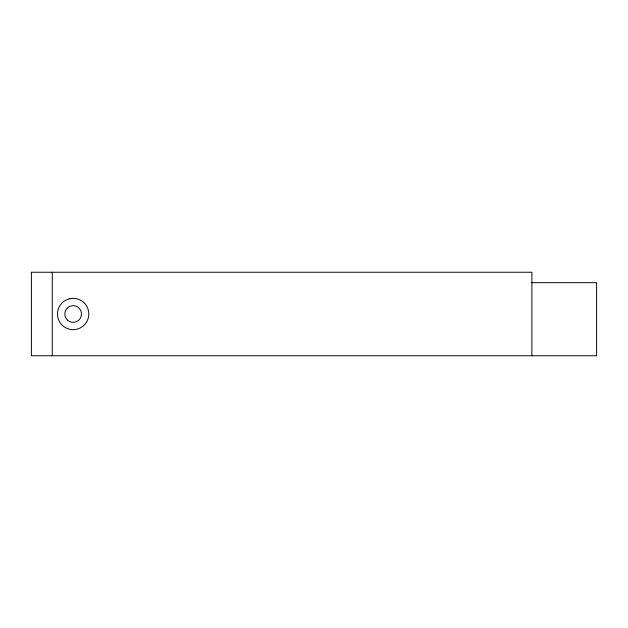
<?xml version="1.0" encoding="UTF-8"?>
<svg xmlns="http://www.w3.org/2000/svg" width="628" height="628" viewBox="0 0 628 628"><rect width="100%" height="100%" fill="white"/><g stroke="black" fill="none" stroke-linecap="round" stroke-linejoin="round"><path stroke-width="0.94" d="M531.837 282.686L596.6 282.686L596.6 355.754L31.4 355.754L31.4 272.246L531.885 272.246L531.885 355.754M52.273 272.246L52.273 355.754M69.096 298.873L65.32 300.443A15.653 15.653 0 0 0 64.174 326.827A15.653 15.653 0 0 0 88.572 316.716A15.653 15.653 0 0 0 69.096 298.873M67.455 320.107A8.352 8.352 0 0 0 81.287 315.884A8.352 8.352 0 0 0 70.713 306.017A8.352 8.352 0 0 0 67.455 320.107"/></g></svg>
